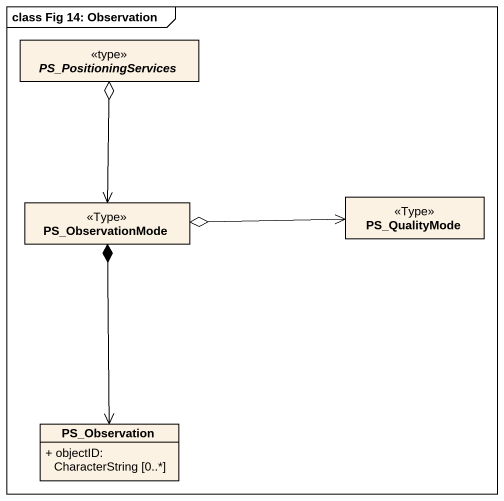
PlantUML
@startuml
mainframe class Fig 14: Observation
hide circle
hide empty members
skinparam classAttributeIconSize 0
abstract class PS_PositioningServices <<type>>
class PS_ObservationMode <<Type>>
class PS_QualityMode <<Type>>
class PS_Observation {
  + objectID: CharacterString [0..*]
}
PS_PositioningServices o--> PS_ObservationMode
PS_ObservationMode o-right-> PS_QualityMode
PS_ObservationMode *--> PS_Observation
@enduml
